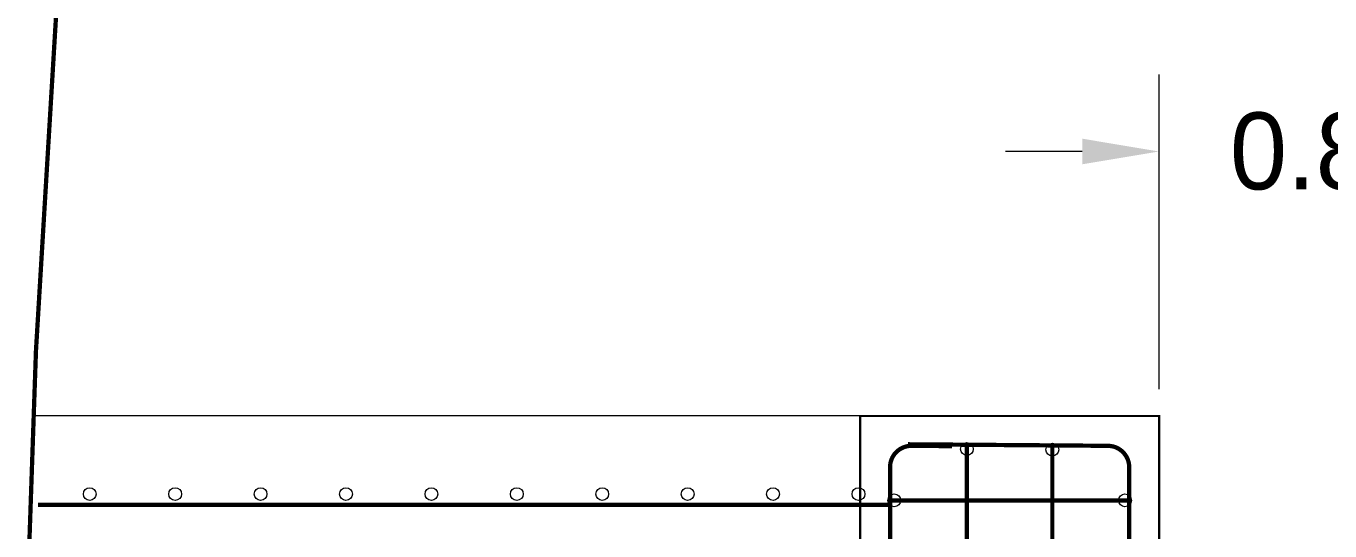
# Model space of a CAD drawing. Extents: x 10599 to 11843, y 9771 to 9967.
# Drawn here: x 11037.313 to 11040.366, y 9959.281 to 9960.463 of the extents above; entities that cross this region are included whole.
import ezdxf

# ---------------------------------------------------------------- set-up
doc = ezdxf.new("R2010")
doc.units = 0
doc.header["$MEASUREMENT"] = 0
doc.layers.add('taller', color=3, linetype='Continuous')
doc.dimstyles.get("Standard").update_dxf_attribs({"dimtxt": 0.18, "dimasz": 0.18, "dimexe": 0.18, "dimexo": 0.0625, "dimgap": 0.09, "dimtad": 0, "dimtih": 1, "dimtoh": 1, "dimdec": 4, "dimzin": 0, "dimdsep": 46, "dimtxsty": 'Standard', "dimcen": 0.09, "dimclrd": 254, "dimclre": 254, "dimadec": 0, "dimazin": 0, "dimtfac": 1, "dimtdec": 4, "dimtofl": 0, "dimtmove": 0, "dimatfit": 3, "dimfxl": 0, "dimtolj": 1, "dimtzin": 0, "dimarcsym": 0})

# ---------------------------------------------------------------- blocks, each defined once
blk = doc.blocks.new('*D26')
at = {"layer": 'taller', "color": 254, "linetype": 'Continuous', "lineweight": 0, "transparency": 16777216}
for p, q in [((11039.9663, 9959.6129), (11039.9663, 9960.3491)), ((11040.7663, 9959.6129), (11040.7663, 9960.3491)), ((11039.7863, 9960.1691), (11039.6063, 9960.1691)), ((11040.9463, 9960.1691), (11041.1263, 9960.1691))]:
    blk.add_line(p, q, dxfattribs=at)
for points in [[(11039.7863, 9960.1991), (11039.7863, 9960.1391), (11039.9663, 9960.1691)], [(11040.9463, 9960.1991), (11040.9463, 9960.1391), (11040.7663, 9960.1691)]]:
    blk.add_solid(points, dxfattribs=at)
at = {"layer": 'taller', "color": 0, "linetype": 'Continuous', "lineweight": 0, "transparency": 16777216, "insert": (11040.3663, 9960.1691), "char_height": 0.18, "attachment_point": 5}
blk.add_mtext('\\A1;0.80', dxfattribs=at)

msp = doc.modelspace()

# ---------------------------------------------------------------- hatches: boundary and pattern name
at = {"layer": 'taller', "linetype": 'Continuous', "lineweight": 0}
h = msp.add_hatch(dxfattribs=at)
h.set_pattern_fill('GRAVEL', color=5)
h.set_pattern_definition([(228.0127875, (0.922365, 2.32021), (-8, -9), [0.134536, -13.31908805]), (184.96974073, (0.832365, 2.220213), (12, 1), [0.230868, -22.85592476]), (132.5104471, (0.602365, 2.200213), (10, -11), [0.162788, -16.116032596]), (267.273689, (0.212365, 1.950213), (1, 20), [0.210238, -20.81355804]), (292.83365418, (0.202365, 1.740213), (-5, 12), [0.206155, -20.40937313]), (357.273689, (0.282365, 1.550213), (-20, 1), [0.210238, -20.81355804]), (37.69424047, (0.492365, 1.540213), (-13, -10), [0.278029, -27.52484855]), (72.25532837, (0.712365, 1.710213), (7, 22), [0.262488, -25.9863215]), (121.4295656, (0.792365, 1.960213), (-8, 13), [0.21095, -20.88407311]), (175.2363583, (0.682365, 2.14021), (11, -1), [0.240832, -11.80076258]), (222.3974378, (0.442365, 2.160213), (-12, -11), [0.311448, -30.833375005]), (138.8140748, (1.202365, 1.94021), (-7, 6), [0.106301, -10.52384481]), (171.4692344, (1.122365, 2.010213), (13, -2), [0.202237, -20.021511416]), (225, (0.9224, 2.0402), (-1e-16, -1), [0.141421, -1.27279256]), (203.1985905, (0.85237, 2.16021), (5, 2), [0.076158, -7.539615106]), (291.8014095, (0.78237, 2.13021), (-1, 3), [0.107703, -5.27746181]), (30.9637565, (0.82237, 2.03021), (3, 2), [0.174929, -5.656022895]), (161.5650512, (0.97237, 2.1202), (2, -1), [0.126491, -3.03578666]), (16.38954033, (0.202365, 2.130213), (10, 3), [0.1772, -17.54284515]), (70.34617594, (0.372365, 2.180213), (-4, -11), [0.148661, -14.71740775]), (293.1985905, (0.97237, 2.32021), (-2, 5), [0.152315, -7.463458106]), (343.61045967, (1.032365, 2.180213), (-10, 3), [0.1772, -17.54284515]), (339.4439548, (0.20237, 1.51021), (-5, 2), [0.17088, -8.373123745]), (294.77514057, (0.362365, 1.45021), (-5, 11), [0.143178, -14.17464306]), (66.8014095, (0.98237, 1.32021), (2, 5), [0.152315, -7.463458106]), (17.35402464, (1.042365, 1.460213), (-13, -4), [0.167631, -16.595423614]), (69.4439548, (0.49237, 1.32021), (-2, -5), [0.08544, -8.458563745]), (101.3099325, (0.92237, 1.32021), (-1, 4), [0.05099, -5.048029514]), (165.9637565, (0.91237, 1.37021), (3, -1), [0.206155, -3.916950626]), (186.00900596, (0.712365, 1.420213), (10, 1), [0.19105, -18.913923175]), (303.6900675, (0.82237, 1.9402), (-1, 2), [0.144222, -3.461329275]), (353.1572266, (0.902365, 1.820213), (17, -2), [0.251794, -24.927562624]), (60.9453959, (1.15237, 1.79021), (-4, -7), [0.102956, -10.19267414]), (90, (1.2024, 1.8802), (-1, 1), [0.06, -0.94]), (120.25643716, (0.692365, 1.45021), (4, -7), [0.138924, -13.75351999]), (48.0127875, (0.622365, 1.57021), (8, 9), [0.269072, -13.18455205]), (0, (0.8024, 1.7702), (1, 1), [0.26, -0.74]), (325.30484647, (1.062365, 1.770213), (10, -7), [0.158114, -15.6532743]), (254.0546041, (1.19237, 1.68021), (-1, -4), [0.145602, -7.13450789]), (207.64597536, (1.152365, 1.540213), (-19, -10), [0.237065, -23.46947418]), (175.42607874, (0.942365, 1.430213), (-13, 1), [0.250799, -24.82907341])])
edge = h.paths.add_edge_path()
edge.add_arc((11039.5163, 9959.4729), 0.015, 0, 360)
h = msp.add_hatch(dxfattribs=at)
h.set_pattern_fill('GRAVEL', color=5)
h.set_pattern_definition([(228.0127875, (1.122365, 2.31871), (-8, -9), [0.134536, -13.31908805]), (184.96974073, (1.032365, 2.218707), (12, 1), [0.230868, -22.85592476]), (132.5104471, (0.802365, 2.198707), (10, -11), [0.162788, -16.116032596]), (267.273689, (0.412365, 1.948707), (1, 20), [0.210238, -20.81355804]), (292.83365418, (0.402365, 1.738707), (-5, 12), [0.206155, -20.40937313]), (357.273689, (0.482365, 1.548707), (-20, 1), [0.210238, -20.81355804]), (37.69424047, (0.692365, 1.538707), (-13, -10), [0.278029, -27.52484855]), (72.25532837, (0.912365, 1.708707), (7, 22), [0.262488, -25.9863215]), (121.4295656, (0.992365, 1.958707), (-8, 13), [0.21095, -20.88407311]), (175.2363583, (0.882365, 2.13871), (11, -1), [0.240832, -11.80076258]), (222.3974378, (0.642365, 2.158707), (-12, -11), [0.311448, -30.833375005]), (138.8140748, (1.402365, 1.93871), (-7, 6), [0.106301, -10.52384481]), (171.4692344, (1.322365, 2.008707), (13, -2), [0.202237, -20.021511416]), (225, (1.1224, 2.0387), (-1e-16, -1), [0.141421, -1.27279256]), (203.1985905, (1.05237, 2.15871), (5, 2), [0.076158, -7.539615106]), (291.8014095, (0.98237, 2.1287), (-1, 3), [0.107703, -5.27746181]), (30.9637565, (1.02237, 2.0287), (3, 2), [0.174929, -5.656022895]), (161.5650512, (1.17237, 2.1187), (2, -1), [0.126491, -3.03578666]), (16.38954033, (0.402365, 2.128707), (10, 3), [0.1772, -17.54284515]), (70.34617594, (0.572365, 2.17871), (-4, -11), [0.148661, -14.71740775]), (293.1985905, (1.17237, 2.31871), (-2, 5), [0.152315, -7.463458106]), (343.61045967, (1.232365, 2.178707), (-10, 3), [0.1772, -17.54284515]), (339.4439548, (0.40237, 1.50871), (-5, 2), [0.17088, -8.373123745]), (294.77514057, (0.562365, 1.44871), (-5, 11), [0.143178, -14.17464306]), (66.8014095, (1.18237, 1.31871), (2, 5), [0.152315, -7.463458106]), (17.35402464, (1.242365, 1.458707), (-13, -4), [0.167631, -16.595423614]), (69.4439548, (0.69237, 1.31871), (-2, -5), [0.08544, -8.458563745]), (101.3099325, (1.12237, 1.3187), (-1, 4), [0.05099, -5.048029514]), (165.9637565, (1.11237, 1.3687), (3, -1), [0.206155, -3.916950626]), (186.00900596, (0.912365, 1.418707), (10, 1), [0.19105, -18.913923175]), (303.6900675, (1.02237, 1.9387), (-1, 2), [0.144222, -3.461329275]), (353.1572266, (1.102365, 1.818707), (17, -2), [0.251794, -24.927562624]), (60.9453959, (1.35237, 1.78871), (-4, -7), [0.102956, -10.19267414]), (90, (1.4024, 1.8787), (-1, 1), [0.06, -0.94]), (120.25643716, (0.892365, 1.44871), (4, -7), [0.138924, -13.75351999]), (48.0127875, (0.822365, 1.56871), (8, 9), [0.269072, -13.18455205]), (0, (1.0024, 1.7687), (1, 1), [0.26, -0.74]), (325.30484647, (1.262365, 1.768707), (10, -7), [0.158114, -15.6532743]), (254.0546041, (1.39237, 1.6787), (-1, -4), [0.145602, -7.13450789]), (207.64597536, (1.352365, 1.538707), (-19, -10), [0.237065, -23.46947418]), (175.42607874, (1.142365, 1.428707), (-13, 1), [0.250799, -24.82907341])])
edge = h.paths.add_edge_path()
edge.add_arc((11039.7163, 9959.4714), 0.015, 0, 360)
h = msp.add_hatch(dxfattribs=at)
h.set_pattern_fill('GRAVEL', color=5)
h.set_pattern_definition([(228.0127875, (-1.13153, 2.214746), (-8, -9), [0.134536, -13.31908805]), (184.96974073, (-1.22153, 2.114746), (12, 1), [0.230868, -22.85592476]), (132.5104471, (-1.45153, 2.094746), (10, -11), [0.162788, -16.116032596]), (267.273689, (-1.84153, 1.844746), (1, 20), [0.210238, -20.81355804]), (292.83365418, (-1.85153, 1.634746), (-5, 12), [0.206155, -20.40937313]), (357.273689, (-1.77153, 1.444746), (-20, 1), [0.210238, -20.81355804]), (37.69424047, (-1.56153, 1.434746), (-13, -10), [0.278029, -27.52484855]), (72.25532837, (-1.34153, 1.604746), (7, 22), [0.262488, -25.9863215]), (121.4295656, (-1.26153, 1.854746), (-8, 13), [0.21095, -20.88407311]), (175.2363583, (-1.37153, 2.034746), (11, -1), [0.240832, -11.80076258]), (222.3974378, (-1.61153, 2.054746), (-12, -11), [0.311448, -30.833375005]), (138.8140748, (-0.85153, 1.83475), (-7, 6), [0.106301, -10.52384481]), (171.4692344, (-0.93153, 1.904746), (13, -2), [0.202237, -20.021511416]), (225, (-1.1315, 1.93475), (-1e-16, -1), [0.141421, -1.27279256]), (203.1985905, (-1.20153, 2.05475), (5, 2), [0.076158, -7.539615106]), (291.8014095, (-1.27153, 2.02475), (-1, 3), [0.107703, -5.27746181]), (30.9637565, (-1.23153, 1.92475), (3, 2), [0.174929, -5.656022895]), (161.5650512, (-1.08153, 2.01475), (2, -1), [0.126491, -3.03578666]), (16.38954033, (-1.85153, 2.024746), (10, 3), [0.1772, -17.54284515]), (70.34617594, (-1.68153, 2.074746), (-4, -11), [0.148661, -14.71740775]), (293.1985905, (-1.08153, 2.21475), (-2, 5), [0.152315, -7.463458106]), (343.61045967, (-1.02153, 2.074746), (-10, 3), [0.1772, -17.54284515]), (339.4439548, (-1.85153, 1.40475), (-5, 2), [0.17088, -8.373123745]), (294.77514057, (-1.69153, 1.344746), (-5, 11), [0.143178, -14.17464306]), (66.8014095, (-1.07153, 1.21475), (2, 5), [0.152315, -7.463458106]), (17.35402464, (-1.01153, 1.354746), (-13, -4), [0.167631, -16.595423614]), (69.4439548, (-1.56153, 1.21475), (-2, -5), [0.08544, -8.458563745]), (101.3099325, (-1.13153, 1.21475), (-1, 4), [0.05099, -5.048029514]), (165.9637565, (-1.14153, 1.26475), (3, -1), [0.206155, -3.916950626]), (186.00900596, (-1.34153, 1.314746), (10, 1), [0.19105, -18.913923175]), (303.6900675, (-1.23153, 1.83475), (-1, 2), [0.144222, -3.461329275]), (353.1572266, (-1.15153, 1.714746), (17, -2), [0.251794, -24.927562624]), (60.9453959, (-0.90153, 1.68475), (-4, -7), [0.102956, -10.19267414]), (90, (-0.8515, 1.7747), (-1, 1), [0.06, -0.94]), (120.25643716, (-1.36153, 1.344746), (4, -7), [0.138924, -13.75351999]), (48.0127875, (-1.43153, 1.464746), (8, 9), [0.269072, -13.18455205]), (0, (-1.2515, 1.6647), (1, 1), [0.26, -0.74]), (325.30484647, (-0.99153, 1.664746), (10, -7), [0.158114, -15.6532743]), (254.0546041, (-0.86153, 1.57475), (-1, -4), [0.145602, -7.13450789]), (207.64597536, (-0.90153, 1.434746), (-19, -10), [0.237065, -23.46947418]), (175.42607874, (-1.11153, 1.324746), (-13, 1), [0.250799, -24.82907341])])
edge = h.paths.add_edge_path()
edge.add_arc((11037.4624, 9959.3675), 0.015, 0, 360)
h = msp.add_hatch(dxfattribs=at)
h.set_pattern_fill('GRAVEL', color=5)
h.set_pattern_definition([(228.0127875, (-0.93153, 2.214746), (-8, -9), [0.134536, -13.31908805]), (184.96974073, (-1.02153, 2.114746), (12, 1), [0.230868, -22.85592476]), (132.5104471, (-1.25153, 2.094746), (10, -11), [0.162788, -16.116032596]), (267.273689, (-1.64153, 1.844746), (1, 20), [0.210238, -20.81355804]), (292.83365418, (-1.65153, 1.634746), (-5, 12), [0.206155, -20.40937313]), (357.273689, (-1.57153, 1.444746), (-20, 1), [0.210238, -20.81355804]), (37.69424047, (-1.36153, 1.434746), (-13, -10), [0.278029, -27.52484855]), (72.25532837, (-1.14153, 1.604746), (7, 22), [0.262488, -25.9863215]), (121.4295656, (-1.06153, 1.854746), (-8, 13), [0.21095, -20.88407311]), (175.2363583, (-1.17153, 2.034746), (11, -1), [0.240832, -11.80076258]), (222.3974378, (-1.41153, 2.054746), (-12, -11), [0.311448, -30.833375005]), (138.8140748, (-0.65153, 1.83475), (-7, 6), [0.106301, -10.52384481]), (171.4692344, (-0.73153, 1.904746), (13, -2), [0.202237, -20.021511416]), (225, (-0.9315, 1.93475), (-1e-16, -1), [0.141421, -1.27279256]), (203.1985905, (-1.00153, 2.05475), (5, 2), [0.076158, -7.539615106]), (291.8014095, (-1.07153, 2.02475), (-1, 3), [0.107703, -5.27746181]), (30.9637565, (-1.03153, 1.92475), (3, 2), [0.174929, -5.656022895]), (161.5650512, (-0.88153, 2.01475), (2, -1), [0.126491, -3.03578666]), (16.38954033, (-1.65153, 2.024746), (10, 3), [0.1772, -17.54284515]), (70.34617594, (-1.48153, 2.074746), (-4, -11), [0.148661, -14.71740775]), (293.1985905, (-0.88153, 2.21475), (-2, 5), [0.152315, -7.463458106]), (343.61045967, (-0.82153, 2.074746), (-10, 3), [0.1772, -17.54284515]), (339.4439548, (-1.65153, 1.40475), (-5, 2), [0.17088, -8.373123745]), (294.77514057, (-1.49153, 1.344746), (-5, 11), [0.143178, -14.17464306]), (66.8014095, (-0.87153, 1.21475), (2, 5), [0.152315, -7.463458106]), (17.35402464, (-0.81153, 1.354746), (-13, -4), [0.167631, -16.595423614]), (69.4439548, (-1.36153, 1.21475), (-2, -5), [0.08544, -8.458563745]), (101.3099325, (-0.93153, 1.21475), (-1, 4), [0.05099, -5.048029514]), (165.9637565, (-0.94153, 1.26475), (3, -1), [0.206155, -3.916950626]), (186.00900596, (-1.14153, 1.314746), (10, 1), [0.19105, -18.913923175]), (303.6900675, (-1.03153, 1.83475), (-1, 2), [0.144222, -3.461329275]), (353.1572266, (-0.95153, 1.714746), (17, -2), [0.251794, -24.927562624]), (60.9453959, (-0.70153, 1.68475), (-4, -7), [0.102956, -10.19267414]), (90, (-0.6515, 1.7747), (-1, 1), [0.06, -0.94]), (120.25643716, (-1.16153, 1.344746), (4, -7), [0.138924, -13.75351999]), (48.0127875, (-1.23153, 1.464746), (8, 9), [0.269072, -13.18455205]), (0, (-1.0515, 1.6647), (1, 1), [0.26, -0.74]), (325.30484647, (-0.79153, 1.664746), (10, -7), [0.158114, -15.6532743]), (254.0546041, (-0.66153, 1.57475), (-1, -4), [0.145602, -7.13450789]), (207.64597536, (-0.70153, 1.434746), (-19, -10), [0.237065, -23.46947418]), (175.42607874, (-0.91153, 1.324746), (-13, 1), [0.250799, -24.82907341])])
edge = h.paths.add_edge_path()
edge.add_arc((11037.6624, 9959.3675), 0.015, 0, 360)
h = msp.add_hatch(dxfattribs=at)
h.set_pattern_fill('GRAVEL', color=5)
h.set_pattern_definition([(228.0127875, (-0.73153, 2.214746), (-8, -9), [0.134536, -13.31908805]), (184.96974073, (-0.82153, 2.114746), (12, 1), [0.230868, -22.85592476]), (132.5104471, (-1.05153, 2.094746), (10, -11), [0.162788, -16.116032596]), (267.273689, (-1.44153, 1.844746), (1, 20), [0.210238, -20.81355804]), (292.83365418, (-1.45153, 1.634746), (-5, 12), [0.206155, -20.40937313]), (357.273689, (-1.37153, 1.444746), (-20, 1), [0.210238, -20.81355804]), (37.69424047, (-1.16153, 1.434746), (-13, -10), [0.278029, -27.52484855]), (72.25532837, (-0.94153, 1.604746), (7, 22), [0.262488, -25.9863215]), (121.4295656, (-0.86153, 1.854746), (-8, 13), [0.21095, -20.88407311]), (175.2363583, (-0.97153, 2.034746), (11, -1), [0.240832, -11.80076258]), (222.3974378, (-1.21153, 2.054746), (-12, -11), [0.311448, -30.833375005]), (138.8140748, (-0.45153, 1.83475), (-7, 6), [0.106301, -10.52384481]), (171.4692344, (-0.53153, 1.904746), (13, -2), [0.202237, -20.021511416]), (225, (-0.7315, 1.93475), (-1e-16, -1), [0.141421, -1.27279256]), (203.1985905, (-0.80153, 2.05475), (5, 2), [0.076158, -7.539615106]), (291.8014095, (-0.87153, 2.02475), (-1, 3), [0.107703, -5.27746181]), (30.9637565, (-0.83153, 1.92475), (3, 2), [0.174929, -5.656022895]), (161.5650512, (-0.68153, 2.01475), (2, -1), [0.126491, -3.03578666]), (16.38954033, (-1.45153, 2.024746), (10, 3), [0.1772, -17.54284515]), (70.34617594, (-1.28153, 2.074746), (-4, -11), [0.148661, -14.71740775]), (293.1985905, (-0.68153, 2.21475), (-2, 5), [0.152315, -7.463458106]), (343.61045967, (-0.62153, 2.074746), (-10, 3), [0.1772, -17.54284515]), (339.4439548, (-1.45153, 1.40475), (-5, 2), [0.17088, -8.373123745]), (294.77514057, (-1.29153, 1.344746), (-5, 11), [0.143178, -14.17464306]), (66.8014095, (-0.67153, 1.21475), (2, 5), [0.152315, -7.463458106]), (17.35402464, (-0.61153, 1.354746), (-13, -4), [0.167631, -16.595423614]), (69.4439548, (-1.16153, 1.21475), (-2, -5), [0.08544, -8.458563745]), (101.3099325, (-0.73153, 1.21475), (-1, 4), [0.05099, -5.048029514]), (165.9637565, (-0.74153, 1.26475), (3, -1), [0.206155, -3.916950626]), (186.00900596, (-0.94153, 1.314746), (10, 1), [0.19105, -18.913923175]), (303.6900675, (-0.83153, 1.83475), (-1, 2), [0.144222, -3.461329275]), (353.1572266, (-0.75153, 1.714746), (17, -2), [0.251794, -24.927562624]), (60.9453959, (-0.50153, 1.68475), (-4, -7), [0.102956, -10.19267414]), (90, (-0.4515, 1.7747), (-1, 1), [0.06, -0.94]), (120.25643716, (-0.96153, 1.344746), (4, -7), [0.138924, -13.75351999]), (48.0127875, (-1.03153, 1.464746), (8, 9), [0.269072, -13.18455205]), (0, (-0.8515, 1.6647), (1, 1), [0.26, -0.74]), (325.30484647, (-0.59153, 1.664746), (10, -7), [0.158114, -15.6532743]), (254.0546041, (-0.46153, 1.57475), (-1, -4), [0.145602, -7.13450789]), (207.64597536, (-0.50153, 1.434746), (-19, -10), [0.237065, -23.46947418]), (175.42607874, (-0.71153, 1.324746), (-13, 1), [0.250799, -24.82907341])])
edge = h.paths.add_edge_path()
edge.add_arc((11037.8624, 9959.3675), 0.015, 0, 360)
h = msp.add_hatch(dxfattribs=at)
h.set_pattern_fill('GRAVEL', color=5)
h.set_pattern_definition([(228.0127875, (-0.53153, 2.214746), (-8, -9), [0.134536, -13.31908805]), (184.96974073, (-0.62153, 2.114746), (12, 1), [0.230868, -22.85592476]), (132.5104471, (-0.85153, 2.094746), (10, -11), [0.162788, -16.116032596]), (267.273689, (-1.24153, 1.844746), (1, 20), [0.210238, -20.81355804]), (292.83365418, (-1.25153, 1.634746), (-5, 12), [0.206155, -20.40937313]), (357.273689, (-1.17153, 1.444746), (-20, 1), [0.210238, -20.81355804]), (37.69424047, (-0.96153, 1.434746), (-13, -10), [0.278029, -27.52484855]), (72.25532837, (-0.74153, 1.604746), (7, 22), [0.262488, -25.9863215]), (121.4295656, (-0.66153, 1.854746), (-8, 13), [0.21095, -20.88407311]), (175.2363583, (-0.77153, 2.034746), (11, -1), [0.240832, -11.80076258]), (222.3974378, (-1.01153, 2.054746), (-12, -11), [0.311448, -30.833375005]), (138.8140748, (-0.25153, 1.83475), (-7, 6), [0.106301, -10.52384481]), (171.4692344, (-0.33153, 1.904746), (13, -2), [0.202237, -20.021511416]), (225, (-0.5315, 1.93475), (-1e-16, -1), [0.141421, -1.27279256]), (203.1985905, (-0.60153, 2.05475), (5, 2), [0.076158, -7.539615106]), (291.8014095, (-0.67153, 2.02475), (-1, 3), [0.107703, -5.27746181]), (30.9637565, (-0.63153, 1.92475), (3, 2), [0.174929, -5.656022895]), (161.5650512, (-0.48153, 2.01475), (2, -1), [0.126491, -3.03578666]), (16.38954033, (-1.25153, 2.024746), (10, 3), [0.1772, -17.54284515]), (70.34617594, (-1.08153, 2.074746), (-4, -11), [0.148661, -14.71740775]), (293.1985905, (-0.48153, 2.21475), (-2, 5), [0.152315, -7.463458106]), (343.61045967, (-0.42153, 2.074746), (-10, 3), [0.1772, -17.54284515]), (339.4439548, (-1.25153, 1.40475), (-5, 2), [0.17088, -8.373123745]), (294.77514057, (-1.09153, 1.344746), (-5, 11), [0.143178, -14.17464306]), (66.8014095, (-0.47153, 1.21475), (2, 5), [0.152315, -7.463458106]), (17.35402464, (-0.41153, 1.354746), (-13, -4), [0.167631, -16.595423614]), (69.4439548, (-0.96153, 1.21475), (-2, -5), [0.08544, -8.458563745]), (101.3099325, (-0.53153, 1.21475), (-1, 4), [0.05099, -5.048029514]), (165.9637565, (-0.54153, 1.26475), (3, -1), [0.206155, -3.916950626]), (186.00900596, (-0.74153, 1.314746), (10, 1), [0.19105, -18.913923175]), (303.6900675, (-0.63153, 1.83475), (-1, 2), [0.144222, -3.461329275]), (353.1572266, (-0.55153, 1.714746), (17, -2), [0.251794, -24.927562624]), (60.9453959, (-0.30153, 1.68475), (-4, -7), [0.102956, -10.19267414]), (90, (-0.2515, 1.7747), (-1, 1), [0.06, -0.94]), (120.25643716, (-0.76153, 1.344746), (4, -7), [0.138924, -13.75351999]), (48.0127875, (-0.83153, 1.464746), (8, 9), [0.269072, -13.18455205]), (0, (-0.6515, 1.6647), (1, 1), [0.26, -0.74]), (325.30484647, (-0.39153, 1.664746), (10, -7), [0.158114, -15.6532743]), (254.0546041, (-0.26153, 1.57475), (-1, -4), [0.145602, -7.13450789]), (207.64597536, (-0.30153, 1.434746), (-19, -10), [0.237065, -23.46947418]), (175.42607874, (-0.51153, 1.324746), (-13, 1), [0.250799, -24.82907341])])
edge = h.paths.add_edge_path()
edge.add_arc((11038.0624, 9959.3675), 0.015, 0, 360)
h = msp.add_hatch(dxfattribs=at)
h.set_pattern_fill('GRAVEL', color=5)
h.set_pattern_definition([(228.0127875, (-0.33153, 2.214746), (-8, -9), [0.134536, -13.31908805]), (184.96974073, (-0.42153, 2.114746), (12, 1), [0.230868, -22.85592476]), (132.5104471, (-0.65153, 2.094746), (10, -11), [0.162788, -16.116032596]), (267.273689, (-1.04153, 1.844746), (1, 20), [0.210238, -20.81355804]), (292.83365418, (-1.05153, 1.634746), (-5, 12), [0.206155, -20.40937313]), (357.273689, (-0.97153, 1.444746), (-20, 1), [0.210238, -20.81355804]), (37.69424047, (-0.76153, 1.434746), (-13, -10), [0.278029, -27.52484855]), (72.25532837, (-0.54153, 1.604746), (7, 22), [0.262488, -25.9863215]), (121.4295656, (-0.46153, 1.854746), (-8, 13), [0.21095, -20.88407311]), (175.2363583, (-0.57153, 2.034746), (11, -1), [0.240832, -11.80076258]), (222.3974378, (-0.81153, 2.054746), (-12, -11), [0.311448, -30.833375005]), (138.8140748, (-0.05153, 1.83475), (-7, 6), [0.106301, -10.52384481]), (171.4692344, (-0.13153, 1.904746), (13, -2), [0.202237, -20.021511416]), (225, (-0.3315, 1.93475), (-1e-16, -1), [0.141421, -1.27279256]), (203.1985905, (-0.40153, 2.05475), (5, 2), [0.076158, -7.539615106]), (291.8014095, (-0.47153, 2.02475), (-1, 3), [0.107703, -5.27746181]), (30.9637565, (-0.43153, 1.92475), (3, 2), [0.174929, -5.656022895]), (161.5650512, (-0.28153, 2.01475), (2, -1), [0.126491, -3.03578666]), (16.38954033, (-1.05153, 2.024746), (10, 3), [0.1772, -17.54284515]), (70.34617594, (-0.88153, 2.074746), (-4, -11), [0.148661, -14.71740775]), (293.1985905, (-0.28153, 2.21475), (-2, 5), [0.152315, -7.463458106]), (343.61045967, (-0.22153, 2.074746), (-10, 3), [0.1772, -17.54284515]), (339.4439548, (-1.05153, 1.40475), (-5, 2), [0.17088, -8.373123745]), (294.77514057, (-0.89153, 1.344746), (-5, 11), [0.143178, -14.17464306]), (66.8014095, (-0.27153, 1.21475), (2, 5), [0.152315, -7.463458106]), (17.35402464, (-0.21153, 1.354746), (-13, -4), [0.167631, -16.595423614]), (69.4439548, (-0.76153, 1.21475), (-2, -5), [0.08544, -8.458563745]), (101.3099325, (-0.33153, 1.21475), (-1, 4), [0.05099, -5.048029514]), (165.9637565, (-0.34153, 1.26475), (3, -1), [0.206155, -3.916950626]), (186.00900596, (-0.54153, 1.314746), (10, 1), [0.19105, -18.913923175]), (303.6900675, (-0.43153, 1.83475), (-1, 2), [0.144222, -3.461329275]), (353.1572266, (-0.35153, 1.714746), (17, -2), [0.251794, -24.927562624]), (60.9453959, (-0.10153, 1.68475), (-4, -7), [0.102956, -10.19267414]), (90, (-0.0515, 1.7747), (-1, 1), [0.06, -0.94]), (120.25643716, (-0.56153, 1.344746), (4, -7), [0.138924, -13.75351999]), (48.0127875, (-0.63153, 1.464746), (8, 9), [0.269072, -13.18455205]), (0, (-0.4515, 1.6647), (1, 1), [0.26, -0.74]), (325.30484647, (-0.19153, 1.664746), (10, -7), [0.158114, -15.6532743]), (254.0546041, (-0.06153, 1.57475), (-1, -4), [0.145602, -7.13450789]), (207.64597536, (-0.10153, 1.434746), (-19, -10), [0.237065, -23.46947418]), (175.42607874, (-0.31153, 1.324746), (-13, 1), [0.250799, -24.82907341])])
edge = h.paths.add_edge_path()
edge.add_arc((11038.2624, 9959.3675), 0.015, 0, 360)
h = msp.add_hatch(dxfattribs=at)
h.set_pattern_fill('GRAVEL', color=5)
h.set_pattern_definition([(228.0127875, (-0.13153, 2.214746), (-8, -9), [0.134536, -13.31908805]), (184.96974073, (-0.22153, 2.114746), (12, 1), [0.230868, -22.85592476]), (132.5104471, (-0.45153, 2.094746), (10, -11), [0.162788, -16.116032596]), (267.273689, (-0.84153, 1.844746), (1, 20), [0.210238, -20.81355804]), (292.83365418, (-0.85153, 1.634746), (-5, 12), [0.206155, -20.40937313]), (357.273689, (-0.77153, 1.444746), (-20, 1), [0.210238, -20.81355804]), (37.69424047, (-0.56153, 1.434746), (-13, -10), [0.278029, -27.52484855]), (72.25532837, (-0.34153, 1.604746), (7, 22), [0.262488, -25.9863215]), (121.4295656, (-0.26153, 1.854746), (-8, 13), [0.21095, -20.88407311]), (175.2363583, (-0.37153, 2.034746), (11, -1), [0.240832, -11.80076258]), (222.3974378, (-0.61153, 2.054746), (-12, -11), [0.311448, -30.833375005]), (138.8140748, (0.14847, 1.83475), (-7, 6), [0.106301, -10.52384481]), (171.4692344, (0.06847, 1.904746), (13, -2), [0.202237, -20.021511416]), (225, (-0.1315, 1.93475), (-1e-16, -1), [0.141421, -1.27279256]), (203.1985905, (-0.20153, 2.05475), (5, 2), [0.076158, -7.539615106]), (291.8014095, (-0.27153, 2.02475), (-1, 3), [0.107703, -5.27746181]), (30.9637565, (-0.23153, 1.92475), (3, 2), [0.174929, -5.656022895]), (161.5650512, (-0.08153, 2.01475), (2, -1), [0.126491, -3.03578666]), (16.38954033, (-0.85153, 2.024746), (10, 3), [0.1772, -17.54284515]), (70.34617594, (-0.68153, 2.074746), (-4, -11), [0.148661, -14.71740775]), (293.1985905, (-0.08153, 2.21475), (-2, 5), [0.152315, -7.463458106]), (343.61045967, (-0.02153, 2.074746), (-10, 3), [0.1772, -17.54284515]), (339.4439548, (-0.85153, 1.40475), (-5, 2), [0.17088, -8.373123745]), (294.77514057, (-0.69153, 1.344746), (-5, 11), [0.143178, -14.17464306]), (66.8014095, (-0.07153, 1.21475), (2, 5), [0.152315, -7.463458106]), (17.35402464, (-0.01153, 1.354746), (-13, -4), [0.167631, -16.595423614]), (69.4439548, (-0.56153, 1.21475), (-2, -5), [0.08544, -8.458563745]), (101.3099325, (-0.13153, 1.21475), (-1, 4), [0.05099, -5.048029514]), (165.9637565, (-0.14153, 1.26475), (3, -1), [0.206155, -3.916950626]), (186.00900596, (-0.34153, 1.314746), (10, 1), [0.19105, -18.913923175]), (303.6900675, (-0.23153, 1.83475), (-1, 2), [0.144222, -3.461329275]), (353.1572266, (-0.15153, 1.714746), (17, -2), [0.251794, -24.927562624]), (60.9453959, (0.09847, 1.68475), (-4, -7), [0.102956, -10.19267414]), (90, (0.1485, 1.7747), (-1, 1), [0.06, -0.94]), (120.25643716, (-0.36153, 1.344746), (4, -7), [0.138924, -13.75351999]), (48.0127875, (-0.43153, 1.464746), (8, 9), [0.269072, -13.18455205]), (0, (-0.2515, 1.6647), (1, 1), [0.26, -0.74]), (325.30484647, (0.00847, 1.664746), (10, -7), [0.158114, -15.6532743]), (254.0546041, (0.13847, 1.57475), (-1, -4), [0.145602, -7.13450789]), (207.64597536, (0.09847, 1.434746), (-19, -10), [0.237065, -23.46947418]), (175.42607874, (-0.11153, 1.324746), (-13, 1), [0.250799, -24.82907341])])
edge = h.paths.add_edge_path()
edge.add_arc((11038.4624, 9959.3675), 0.015, 0, 360)
h = msp.add_hatch(dxfattribs=at)
h.set_pattern_fill('GRAVEL', color=5)
h.set_pattern_definition([(228.0127875, (0.06847, 2.214746), (-8, -9), [0.134536, -13.31908805]), (184.96974073, (-0.02153, 2.114746), (12, 1), [0.230868, -22.85592476]), (132.5104471, (-0.25153, 2.094746), (10, -11), [0.162788, -16.116032596]), (267.273689, (-0.64153, 1.844746), (1, 20), [0.210238, -20.81355804]), (292.83365418, (-0.65153, 1.634746), (-5, 12), [0.206155, -20.40937313]), (357.273689, (-0.57153, 1.444746), (-20, 1), [0.210238, -20.81355804]), (37.69424047, (-0.36153, 1.434746), (-13, -10), [0.278029, -27.52484855]), (72.25532837, (-0.14153, 1.604746), (7, 22), [0.262488, -25.9863215]), (121.4295656, (-0.06153, 1.854746), (-8, 13), [0.21095, -20.88407311]), (175.2363583, (-0.17153, 2.034746), (11, -1), [0.240832, -11.80076258]), (222.3974378, (-0.41153, 2.054746), (-12, -11), [0.311448, -30.833375005]), (138.8140748, (0.34847, 1.83475), (-7, 6), [0.106301, -10.52384481]), (171.4692344, (0.26847, 1.904746), (13, -2), [0.202237, -20.021511416]), (225, (0.0685, 1.93475), (-1e-16, -1), [0.141421, -1.27279256]), (203.1985905, (-0.00153, 2.05475), (5, 2), [0.076158, -7.539615106]), (291.8014095, (-0.07153, 2.02475), (-1, 3), [0.107703, -5.27746181]), (30.9637565, (-0.03153, 1.92475), (3, 2), [0.174929, -5.656022895]), (161.5650512, (0.11847, 2.01475), (2, -1), [0.126491, -3.03578666]), (16.38954033, (-0.65153, 2.024746), (10, 3), [0.1772, -17.54284515]), (70.34617594, (-0.48153, 2.074746), (-4, -11), [0.148661, -14.71740775]), (293.1985905, (0.11847, 2.21475), (-2, 5), [0.152315, -7.463458106]), (343.61045967, (0.17847, 2.074746), (-10, 3), [0.1772, -17.54284515]), (339.4439548, (-0.65153, 1.40475), (-5, 2), [0.17088, -8.373123745]), (294.77514057, (-0.49153, 1.344746), (-5, 11), [0.143178, -14.17464306]), (66.8014095, (0.12847, 1.21475), (2, 5), [0.152315, -7.463458106]), (17.35402464, (0.18847, 1.354746), (-13, -4), [0.167631, -16.595423614]), (69.4439548, (-0.36153, 1.21475), (-2, -5), [0.08544, -8.458563745]), (101.3099325, (0.06847, 1.21475), (-1, 4), [0.05099, -5.048029514]), (165.9637565, (0.05847, 1.26475), (3, -1), [0.206155, -3.916950626]), (186.00900596, (-0.14153, 1.314746), (10, 1), [0.19105, -18.913923175]), (303.6900675, (-0.03153, 1.83475), (-1, 2), [0.144222, -3.461329275]), (353.1572266, (0.04847, 1.714746), (17, -2), [0.251794, -24.927562624]), (60.9453959, (0.29847, 1.68475), (-4, -7), [0.102956, -10.19267414]), (90, (0.3485, 1.7747), (-1, 1), [0.06, -0.94]), (120.25643716, (-0.16153, 1.344746), (4, -7), [0.138924, -13.75351999]), (48.0127875, (-0.23153, 1.464746), (8, 9), [0.269072, -13.18455205]), (0, (-0.0515, 1.6647), (1, 1), [0.26, -0.74]), (325.30484647, (0.20847, 1.664746), (10, -7), [0.158114, -15.6532743]), (254.0546041, (0.33847, 1.57475), (-1, -4), [0.145602, -7.13450789]), (207.64597536, (0.29847, 1.434746), (-19, -10), [0.237065, -23.46947418]), (175.42607874, (0.08847, 1.324746), (-13, 1), [0.250799, -24.82907341])])
edge = h.paths.add_edge_path()
edge.add_arc((11038.6624, 9959.3675), 0.015, 0, 360)
h = msp.add_hatch(dxfattribs=at)
h.set_pattern_fill('GRAVEL', color=5)
h.set_pattern_definition([(228.0127875, (0.26847, 2.214746), (-8, -9), [0.134536, -13.31908805]), (184.96974073, (0.17847, 2.114746), (12, 1), [0.230868, -22.85592476]), (132.5104471, (-0.05153, 2.094746), (10, -11), [0.162788, -16.116032596]), (267.273689, (-0.44153, 1.844746), (1, 20), [0.210238, -20.81355804]), (292.83365418, (-0.45153, 1.634746), (-5, 12), [0.206155, -20.40937313]), (357.273689, (-0.37153, 1.444746), (-20, 1), [0.210238, -20.81355804]), (37.69424047, (-0.16153, 1.434746), (-13, -10), [0.278029, -27.52484855]), (72.25532837, (0.05847, 1.604746), (7, 22), [0.262488, -25.9863215]), (121.4295656, (0.13847, 1.854746), (-8, 13), [0.21095, -20.88407311]), (175.2363583, (0.02847, 2.034746), (11, -1), [0.240832, -11.80076258]), (222.3974378, (-0.21153, 2.054746), (-12, -11), [0.311448, -30.833375005]), (138.8140748, (0.54847, 1.83475), (-7, 6), [0.106301, -10.52384481]), (171.4692344, (0.46847, 1.904746), (13, -2), [0.202237, -20.021511416]), (225, (0.2685, 1.93475), (-1e-16, -1), [0.141421, -1.27279256]), (203.1985905, (0.19847, 2.05475), (5, 2), [0.076158, -7.539615106]), (291.8014095, (0.12847, 2.02475), (-1, 3), [0.107703, -5.27746181]), (30.9637565, (0.16847, 1.92475), (3, 2), [0.174929, -5.656022895]), (161.5650512, (0.31847, 2.01475), (2, -1), [0.126491, -3.03578666]), (16.38954033, (-0.45153, 2.024746), (10, 3), [0.1772, -17.54284515]), (70.34617594, (-0.28153, 2.074746), (-4, -11), [0.148661, -14.71740775]), (293.1985905, (0.31847, 2.21475), (-2, 5), [0.152315, -7.463458106]), (343.61045967, (0.37847, 2.074746), (-10, 3), [0.1772, -17.54284515]), (339.4439548, (-0.45153, 1.40475), (-5, 2), [0.17088, -8.373123745]), (294.77514057, (-0.29153, 1.344746), (-5, 11), [0.143178, -14.17464306]), (66.8014095, (0.32847, 1.21475), (2, 5), [0.152315, -7.463458106]), (17.35402464, (0.38847, 1.354746), (-13, -4), [0.167631, -16.595423614]), (69.4439548, (-0.16153, 1.21475), (-2, -5), [0.08544, -8.458563745]), (101.3099325, (0.26847, 1.21475), (-1, 4), [0.05099, -5.048029514]), (165.9637565, (0.25847, 1.26475), (3, -1), [0.206155, -3.916950626]), (186.00900596, (0.05847, 1.314746), (10, 1), [0.19105, -18.913923175]), (303.6900675, (0.16847, 1.83475), (-1, 2), [0.144222, -3.461329275]), (353.1572266, (0.24847, 1.714746), (17, -2), [0.251794, -24.927562624]), (60.9453959, (0.49847, 1.68475), (-4, -7), [0.102956, -10.19267414]), (90, (0.5485, 1.7747), (-1, 1), [0.06, -0.94]), (120.25643716, (0.03847, 1.344746), (4, -7), [0.138924, -13.75351999]), (48.0127875, (-0.03153, 1.464746), (8, 9), [0.269072, -13.18455205]), (0, (0.1485, 1.6647), (1, 1), [0.26, -0.74]), (325.30484647, (0.40847, 1.664746), (10, -7), [0.158114, -15.6532743]), (254.0546041, (0.53847, 1.57475), (-1, -4), [0.145602, -7.13450789]), (207.64597536, (0.49847, 1.434746), (-19, -10), [0.237065, -23.46947418]), (175.42607874, (0.28847, 1.324746), (-13, 1), [0.250799, -24.82907341])])
edge = h.paths.add_edge_path()
edge.add_arc((11038.8624, 9959.3675), 0.015, 0, 360)
h = msp.add_hatch(dxfattribs=at)
h.set_pattern_fill('GRAVEL', color=5)
h.set_pattern_definition([(228.0127875, (0.46847, 2.214746), (-8, -9), [0.134536, -13.31908805]), (184.96974073, (0.37847, 2.114746), (12, 1), [0.230868, -22.85592476]), (132.5104471, (0.14847, 2.094746), (10, -11), [0.162788, -16.116032596]), (267.273689, (-0.24153, 1.844746), (1, 20), [0.210238, -20.81355804]), (292.83365418, (-0.25153, 1.634746), (-5, 12), [0.206155, -20.40937313]), (357.273689, (-0.17153, 1.444746), (-20, 1), [0.210238, -20.81355804]), (37.69424047, (0.03847, 1.434746), (-13, -10), [0.278029, -27.52484855]), (72.25532837, (0.25847, 1.604746), (7, 22), [0.262488, -25.9863215]), (121.4295656, (0.33847, 1.854746), (-8, 13), [0.21095, -20.88407311]), (175.2363583, (0.22847, 2.034746), (11, -1), [0.240832, -11.80076258]), (222.3974378, (-0.01153, 2.054746), (-12, -11), [0.311448, -30.833375005]), (138.8140748, (0.74847, 1.83475), (-7, 6), [0.106301, -10.52384481]), (171.4692344, (0.66847, 1.904746), (13, -2), [0.202237, -20.021511416]), (225, (0.4685, 1.93475), (-1e-16, -1), [0.141421, -1.27279256]), (203.1985905, (0.39847, 2.05475), (5, 2), [0.076158, -7.539615106]), (291.8014095, (0.32847, 2.02475), (-1, 3), [0.107703, -5.27746181]), (30.9637565, (0.36847, 1.92475), (3, 2), [0.174929, -5.656022895]), (161.5650512, (0.51847, 2.01475), (2, -1), [0.126491, -3.03578666]), (16.38954033, (-0.25153, 2.024746), (10, 3), [0.1772, -17.54284515]), (70.34617594, (-0.08153, 2.074746), (-4, -11), [0.148661, -14.71740775]), (293.1985905, (0.51847, 2.21475), (-2, 5), [0.152315, -7.463458106]), (343.61045967, (0.57847, 2.074746), (-10, 3), [0.1772, -17.54284515]), (339.4439548, (-0.25153, 1.40475), (-5, 2), [0.17088, -8.373123745]), (294.77514057, (-0.09153, 1.344746), (-5, 11), [0.143178, -14.17464306]), (66.8014095, (0.52847, 1.21475), (2, 5), [0.152315, -7.463458106]), (17.35402464, (0.58847, 1.354746), (-13, -4), [0.167631, -16.595423614]), (69.4439548, (0.03847, 1.21475), (-2, -5), [0.08544, -8.458563745]), (101.3099325, (0.46847, 1.21475), (-1, 4), [0.05099, -5.048029514]), (165.9637565, (0.45847, 1.26475), (3, -1), [0.206155, -3.916950626]), (186.00900596, (0.25847, 1.314746), (10, 1), [0.19105, -18.913923175]), (303.6900675, (0.36847, 1.83475), (-1, 2), [0.144222, -3.461329275]), (353.1572266, (0.44847, 1.714746), (17, -2), [0.251794, -24.927562624]), (60.9453959, (0.69847, 1.68475), (-4, -7), [0.102956, -10.19267414]), (90, (0.7485, 1.7747), (-1, 1), [0.06, -0.94]), (120.25643716, (0.23847, 1.344746), (4, -7), [0.138924, -13.75351999]), (48.0127875, (0.16847, 1.464746), (8, 9), [0.269072, -13.18455205]), (0, (0.3485, 1.6647), (1, 1), [0.26, -0.74]), (325.30484647, (0.60847, 1.664746), (10, -7), [0.158114, -15.6532743]), (254.0546041, (0.73847, 1.57475), (-1, -4), [0.145602, -7.13450789]), (207.64597536, (0.69847, 1.434746), (-19, -10), [0.237065, -23.46947418]), (175.42607874, (0.48847, 1.324746), (-13, 1), [0.250799, -24.82907341])])
edge = h.paths.add_edge_path()
edge.add_arc((11039.0624, 9959.3675), 0.015, 0, 360)
h = msp.add_hatch(dxfattribs=at)
h.set_pattern_fill('GRAVEL', color=5)
h.set_pattern_definition([(228.0127875, (0.66847, 2.214746), (-8, -9), [0.134536, -13.31908805]), (184.96974073, (0.57847, 2.114746), (12, 1), [0.230868, -22.85592476]), (132.5104471, (0.34847, 2.094746), (10, -11), [0.162788, -16.116032596]), (267.273689, (-0.04153, 1.844746), (1, 20), [0.210238, -20.81355804]), (292.83365418, (-0.05153, 1.634746), (-5, 12), [0.206155, -20.40937313]), (357.273689, (0.02847, 1.444746), (-20, 1), [0.210238, -20.81355804]), (37.69424047, (0.23847, 1.434746), (-13, -10), [0.278029, -27.52484855]), (72.25532837, (0.45847, 1.604746), (7, 22), [0.262488, -25.9863215]), (121.4295656, (0.53847, 1.854746), (-8, 13), [0.21095, -20.88407311]), (175.2363583, (0.42847, 2.034746), (11, -1), [0.240832, -11.80076258]), (222.3974378, (0.18847, 2.054746), (-12, -11), [0.311448, -30.833375005]), (138.8140748, (0.94847, 1.83475), (-7, 6), [0.106301, -10.52384481]), (171.4692344, (0.86847, 1.904746), (13, -2), [0.202237, -20.021511416]), (225, (0.6685, 1.93475), (-1e-16, -1), [0.141421, -1.27279256]), (203.1985905, (0.59847, 2.05475), (5, 2), [0.076158, -7.539615106]), (291.8014095, (0.52847, 2.02475), (-1, 3), [0.107703, -5.27746181]), (30.9637565, (0.56847, 1.92475), (3, 2), [0.174929, -5.656022895]), (161.5650512, (0.71847, 2.01475), (2, -1), [0.126491, -3.03578666]), (16.38954033, (-0.05153, 2.024746), (10, 3), [0.1772, -17.54284515]), (70.34617594, (0.11847, 2.074746), (-4, -11), [0.148661, -14.71740775]), (293.1985905, (0.71847, 2.21475), (-2, 5), [0.152315, -7.463458106]), (343.61045967, (0.77847, 2.074746), (-10, 3), [0.1772, -17.54284515]), (339.4439548, (-0.05153, 1.40475), (-5, 2), [0.17088, -8.373123745]), (294.77514057, (0.10847, 1.344746), (-5, 11), [0.143178, -14.17464306]), (66.8014095, (0.72847, 1.21475), (2, 5), [0.152315, -7.463458106]), (17.35402464, (0.78847, 1.354746), (-13, -4), [0.167631, -16.595423614]), (69.4439548, (0.23847, 1.21475), (-2, -5), [0.08544, -8.458563745]), (101.3099325, (0.66847, 1.21475), (-1, 4), [0.05099, -5.048029514]), (165.9637565, (0.65847, 1.26475), (3, -1), [0.206155, -3.916950626]), (186.00900596, (0.45847, 1.314746), (10, 1), [0.19105, -18.913923175]), (303.6900675, (0.56847, 1.83475), (-1, 2), [0.144222, -3.461329275]), (353.1572266, (0.64847, 1.714746), (17, -2), [0.251794, -24.927562624]), (60.9453959, (0.89847, 1.68475), (-4, -7), [0.102956, -10.19267414]), (90, (0.9485, 1.7747), (-1, 1), [0.06, -0.94]), (120.25643716, (0.43847, 1.344746), (4, -7), [0.138924, -13.75351999]), (48.0127875, (0.36847, 1.464746), (8, 9), [0.269072, -13.18455205]), (0, (0.5485, 1.6647), (1, 1), [0.26, -0.74]), (325.30484647, (0.80847, 1.664746), (10, -7), [0.158114, -15.6532743]), (254.0546041, (0.93847, 1.57475), (-1, -4), [0.145602, -7.13450789]), (207.64597536, (0.89847, 1.434746), (-19, -10), [0.237065, -23.46947418]), (175.42607874, (0.68847, 1.324746), (-13, 1), [0.250799, -24.82907341])])
edge = h.paths.add_edge_path()
edge.add_arc((11039.2624, 9959.3675), 0.015, 0, 360)
h = msp.add_hatch(dxfattribs=at)
h.set_pattern_fill('GRAVEL', color=5)
h.set_pattern_definition([(228.0127875, (0.752365, 2.2), (-8, -9), [0.134536, -13.31908805]), (184.96974073, (0.662365, 2.1), (12, 1), [0.230868, -22.85592476]), (132.5104471, (0.432365, 2.08), (10, -11), [0.162788, -16.116032596]), (267.273689, (0.042365, 1.83), (1, 20), [0.210238, -20.81355804]), (292.83365418, (0.032365, 1.62), (-5, 12), [0.206155, -20.40937313]), (357.273689, (0.112365, 1.43), (-20, 1), [0.210238, -20.81355804]), (37.69424047, (0.322365, 1.42), (-13, -10), [0.278029, -27.52484855]), (72.25532837, (0.542365, 1.59), (7, 22), [0.262488, -25.9863215]), (121.4295656, (0.622365, 1.84), (-8, 13), [0.21095, -20.88407311]), (175.2363583, (0.512365, 2.02), (11, -1), [0.240832, -11.80076258]), (222.3974378, (0.272365, 2.04), (-12, -11), [0.311448, -30.833375005]), (138.8140748, (1.032365, 1.82), (-7, 6), [0.106301, -10.52384481]), (171.4692344, (0.952365, 1.89), (13, -2), [0.202237, -20.021511416]), (225, (0.7524, 1.92), (-1e-16, -1), [0.141421, -1.27279256]), (203.1985905, (0.68237, 2.04), (5, 2), [0.076158, -7.539615106]), (291.8014095, (0.61237, 2.01), (-1, 3), [0.107703, -5.27746181]), (30.9637565, (0.65237, 1.91), (3, 2), [0.174929, -5.656022895]), (161.5650512, (0.80237, 2), (2, -1), [0.126491, -3.03578666]), (16.38954033, (0.032365, 2.01), (10, 3), [0.1772, -17.54284515]), (70.34617594, (0.202365, 2.06), (-4, -11), [0.148661, -14.71740775]), (293.1985905, (0.80237, 2.2), (-2, 5), [0.152315, -7.463458106]), (343.61045967, (0.862365, 2.06), (-10, 3), [0.1772, -17.54284515]), (339.4439548, (0.03237, 1.39), (-5, 2), [0.17088, -8.373123745]), (294.77514057, (0.192365, 1.33), (-5, 11), [0.143178, -14.17464306]), (66.8014095, (0.81237, 1.2), (2, 5), [0.152315, -7.463458106]), (17.35402464, (0.872365, 1.34), (-13, -4), [0.167631, -16.595423614]), (69.4439548, (0.32237, 1.2), (-2, -5), [0.08544, -8.458563745]), (101.3099325, (0.75237, 1.2), (-1, 4), [0.05099, -5.048029514]), (165.9637565, (0.74237, 1.25), (3, -1), [0.206155, -3.916950626]), (186.00900596, (0.542365, 1.3), (10, 1), [0.19105, -18.913923175]), (303.6900675, (0.65237, 1.82), (-1, 2), [0.144222, -3.461329275]), (353.1572266, (0.732365, 1.7), (17, -2), [0.251794, -24.927562624]), (60.9453959, (0.98237, 1.67), (-4, -7), [0.102956, -10.19267414]), (90, (1.0324, 1.76), (-1, 1), [0.06, -0.94]), (120.25643716, (0.522365, 1.33), (4, -7), [0.138924, -13.75351999]), (48.0127875, (0.452365, 1.45), (8, 9), [0.269072, -13.18455205]), (0, (0.6324, 1.65), (1, 1), [0.26, -0.74]), (325.30484647, (0.892365, 1.65), (10, -7), [0.158114, -15.6532743]), (254.0546041, (1.02237, 1.56), (-1, -4), [0.145602, -7.13450789]), (207.64597536, (0.982365, 1.42), (-19, -10), [0.237065, -23.46947418]), (175.42607874, (0.772365, 1.31), (-13, 1), [0.250799, -24.82907341])])
edge = h.paths.add_edge_path()
edge.add_arc((11039.3463, 9959.3527), 0.015, 0, 360)
h = msp.add_hatch(dxfattribs=at)
h.set_pattern_fill('GRAVEL', color=5)
h.set_pattern_definition([(228.0127875, (1.292365, 2.2), (-8, -9), [0.134536, -13.31908805]), (184.96974073, (1.202365, 2.1), (12, 1), [0.230868, -22.85592476]), (132.5104471, (0.972365, 2.08), (10, -11), [0.162788, -16.116032596]), (267.273689, (0.582365, 1.83), (1, 20), [0.210238, -20.81355804]), (292.83365418, (0.572365, 1.62), (-5, 12), [0.206155, -20.40937313]), (357.273689, (0.652365, 1.43), (-20, 1), [0.210238, -20.81355804]), (37.69424047, (0.862365, 1.42), (-13, -10), [0.278029, -27.52484855]), (72.25532837, (1.082365, 1.59), (7, 22), [0.262488, -25.9863215]), (121.4295656, (1.162365, 1.84), (-8, 13), [0.21095, -20.88407311]), (175.2363583, (1.052365, 2.02), (11, -1), [0.240832, -11.80076258]), (222.3974378, (0.812365, 2.04), (-12, -11), [0.311448, -30.833375005]), (138.8140748, (1.572365, 1.82), (-7, 6), [0.106301, -10.52384481]), (171.4692344, (1.492365, 1.89), (13, -2), [0.202237, -20.021511416]), (225, (1.2924, 1.92), (-1e-16, -1), [0.141421, -1.27279256]), (203.1985905, (1.22237, 2.04), (5, 2), [0.076158, -7.539615106]), (291.8014095, (1.15237, 2.01), (-1, 3), [0.107703, -5.27746181]), (30.9637565, (1.19237, 1.91), (3, 2), [0.174929, -5.656022895]), (161.5650512, (1.34237, 2), (2, -1), [0.126491, -3.03578666]), (16.38954033, (0.572365, 2.01), (10, 3), [0.1772, -17.54284515]), (70.34617594, (0.742365, 2.06), (-4, -11), [0.148661, -14.71740775]), (293.1985905, (1.34237, 2.2), (-2, 5), [0.152315, -7.463458106]), (343.61045967, (1.402365, 2.06), (-10, 3), [0.1772, -17.54284515]), (339.4439548, (0.57237, 1.39), (-5, 2), [0.17088, -8.373123745]), (294.77514057, (0.732365, 1.33), (-5, 11), [0.143178, -14.17464306]), (66.8014095, (1.35237, 1.2), (2, 5), [0.152315, -7.463458106]), (17.35402464, (1.412365, 1.34), (-13, -4), [0.167631, -16.595423614]), (69.4439548, (0.86237, 1.2), (-2, -5), [0.08544, -8.458563745]), (101.3099325, (1.29237, 1.2), (-1, 4), [0.05099, -5.048029514]), (165.9637565, (1.28237, 1.25), (3, -1), [0.206155, -3.916950626]), (186.00900596, (1.082365, 1.3), (10, 1), [0.19105, -18.913923175]), (303.6900675, (1.19237, 1.82), (-1, 2), [0.144222, -3.461329275]), (353.1572266, (1.272365, 1.7), (17, -2), [0.251794, -24.927562624]), (60.9453959, (1.52237, 1.67), (-4, -7), [0.102956, -10.19267414]), (90, (1.5724, 1.76), (-1, 1), [0.06, -0.94]), (120.25643716, (1.062365, 1.33), (4, -7), [0.138924, -13.75351999]), (48.0127875, (0.992365, 1.45), (8, 9), [0.269072, -13.18455205]), (0, (1.1724, 1.65), (1, 1), [0.26, -0.74]), (325.30484647, (1.432365, 1.65), (10, -7), [0.158114, -15.6532743]), (254.0546041, (1.56237, 1.56), (-1, -4), [0.145602, -7.13450789]), (207.64597536, (1.522365, 1.42), (-19, -10), [0.237065, -23.46947418]), (175.42607874, (1.312365, 1.31), (-13, 1), [0.250799, -24.82907341])])
edge = h.paths.add_edge_path()
edge.add_arc((11039.8863, 9959.3527), 0.015, 0, 360)

# ---------------------------------------------------------------- linework, layer by layer
at = {"layer": 'taller', "color": 7, "linetype": 'Continuous', "lineweight": 0, "const_width": 0.01, "flags": 128}
msp.add_lwpolyline([(11037.3663, 9957.9504), (11037.3183, 9958.7201), (11037.3183, 9959.1754), (11037.3365, 9959.7035), (11037.3912, 9960.6141), (11037.5552, 9961.4153), (11037.8649, 9962.4352), (11038.3934, 9963.2364), (11038.8853, 9963.5278), (11039.9057, 9963.546), (11041.2177, 9963.546), (11042.1834, 9963.546), (11042.8029, 9963.3275), (11043.2038, 9962.7812), (11043.2403, 9961.3607), (11043.4772, 9960.1224), (11043.4407, 9959.4486), (11043.4589, 9958.5562), (11043.3663, 9957.9504)], dxfattribs=at)
at = {"layer": 'taller', "color": 7, "linetype": 'Continuous', "lineweight": 0, "flags": 128}
msp.add_lwpolyline([(11039.2663, 9959.5504), (11037.3312, 9959.5504)], dxfattribs=at)
at = {"layer": 'taller', "color": 7, "linetype": 'Continuous', "lineweight": 0, "const_width": 0.005, "flags": 128}
msp.add_lwpolyline([(11039.2663, 9957.9504), (11039.2663, 9959.5504), (11039.9663, 9959.5504), (11039.9663, 9957.9504)], close=True, dxfattribs=at)
at = {"layer": 'taller', "color": 5, "linetype": 'Continuous', "lineweight": 0, "const_width": 0.01, "flags": 128}
msp.add_lwpolyline([(11039.3785, 9959.484), (11039.8463, 9959.4804, -0.414214), (11039.8963, 9959.4304), (11039.8963, 9958.0704, -0.414214), (11039.8463, 9958.0204), (11039.3863, 9958.0204, -0.414214), (11039.3363, 9958.0704), (11039.3363, 9959.4304, -0.414214), (11039.3863, 9959.4804), (11039.4813, 9959.4797)], format="xyb", dxfattribs=at)
for points in [[(11039.5163, 9958.0204), (11039.5163, 9959.4829)], [(11039.7163, 9958.0204), (11039.7163, 9959.4814)], [(11037.3415, 9959.3421), (11039.3347, 9959.3421)], [(11039.3363, 9959.3527), (11039.8963, 9959.3527)]]:
    msp.add_lwpolyline(points, dxfattribs=at)
at = {"layer": 'taller', "color": 5, "linetype": 'Continuous', "lineweight": 0}
for centre in [(11039.5163, 9959.4729), (11039.7163, 9959.4714), (11037.4624, 9959.3675), (11037.6624, 9959.3675), (11037.8624, 9959.3675), (11038.0624, 9959.3675), (11038.2624, 9959.3675), (11038.4624, 9959.3675), (11038.6624, 9959.3675), (11038.8624, 9959.3675), (11039.0624, 9959.3675), (11039.2624, 9959.3675), (11039.3463, 9959.3527), (11039.8863, 9959.3527)]:
    msp.add_circle(centre, 0.015, dxfattribs=at)

# ---------------------------------------------------------------- dimensions: what is measured, and where the dimension line sits
at = {"layer": 'taller', "color": 7, "linetype": 'Continuous', "lineweight": 0}
dim = msp.add_linear_dim(base=(11040.7663, 9960.1691), p1=(11039.9663, 9959.5504), p2=(11040.7663, 9959.5504), dimstyle='Standard', override={"dimtih": 0, "dimtoh": 0, "dimdec": 2, "dimdsep": 0, "dimaunit": 1, "dimadec": 3, "dimtdec": 2, "dimlwd": 0, "dimlwe": 0}, dxfattribs=at)
dim.commit()
dim.dimension.update_dxf_attribs({"geometry": '*D26', "text_midpoint": (11040.3663, 9960.1691)})

doc.saveas('drawing.dxf')
